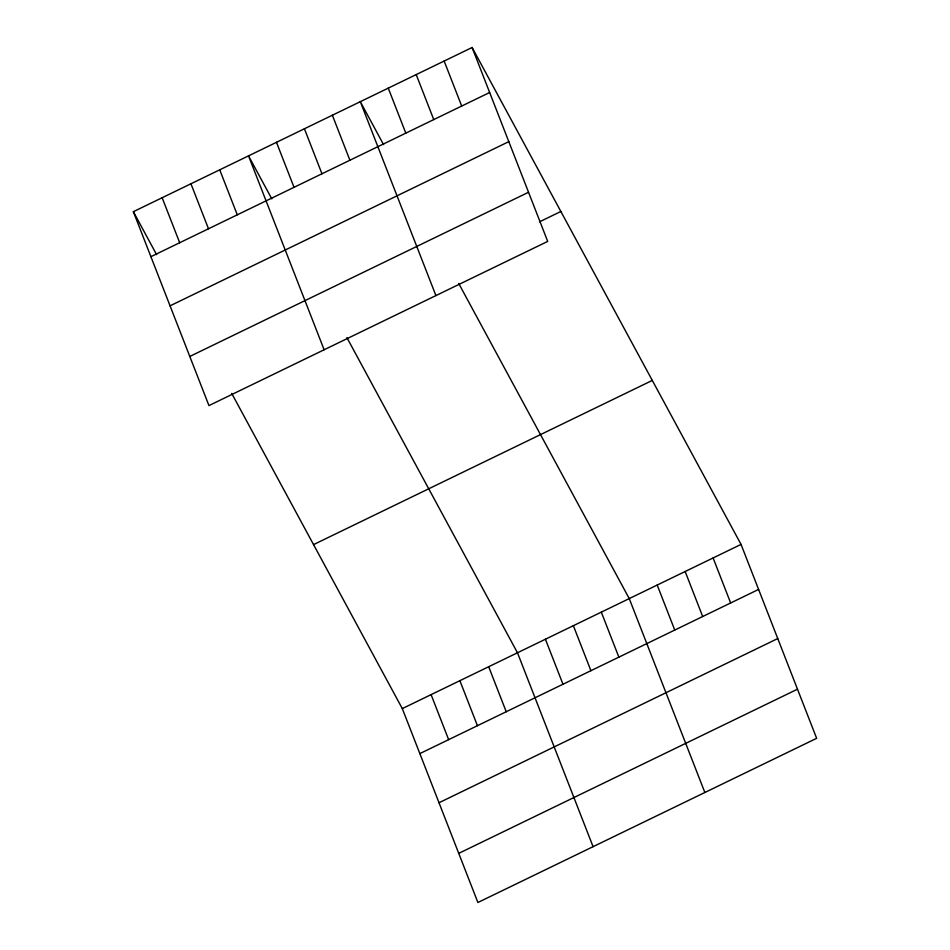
<?xml version="1.0" encoding="UTF-8"?>
<svg xmlns="http://www.w3.org/2000/svg" width="950" height="950" viewBox="0 0 950 950"><rect width="100%" height="100%" fill="white"/><g stroke="black" fill="none" stroke-linecap="round" stroke-linejoin="round"><path stroke-width="1.43" d="M472.103 47.5L547.699 241.407L208.953 405.591L133.356 211.684L472.103 47.5L741.047 544.409L816.644 738.316L477.897 902.5L402.301 708.593L231.729 393.442M150.896 256.69L489.642 92.506M170.062 305.829L508.808 141.645M189.798 356.452L528.544 192.268M539.564 221.801L560.856 211.482M313.548 544.611L652.294 380.428M402.301 708.593L741.047 544.409M419.853 753.599L758.599 589.428M439.007 802.738L777.753 638.554M458.743 853.361L797.489 689.189M383.562 144.626L360.311 101.674L435.919 295.592M458.696 283.444L629.256 598.595L704.864 792.502M271.771 198.799L248.52 155.859L324.128 349.766M346.904 337.618L517.477 652.769L593.073 846.676M133.356 211.684L156.596 254.624M713.106 557.959L730.645 602.965M685.152 571.508L702.703 616.514M657.21 585.046L674.749 630.052M444.149 61.049L461.7 106.056M416.207 74.587L433.758 119.593M601.314 612.133L618.866 657.151M388.265 88.136L405.804 133.143M573.361 625.682L590.912 670.688M545.419 639.231L562.97 684.238M332.369 115.223L349.909 160.229M304.416 128.773L321.967 173.779M488.68 666.722L506.231 711.74M276.474 142.31L294.025 187.316M459.883 680.675L477.434 725.693M431.098 694.64L448.637 739.646M219.735 169.812L237.274 214.819M190.938 183.766L208.489 228.772M162.141 197.719L179.692 242.737"/></g></svg>
